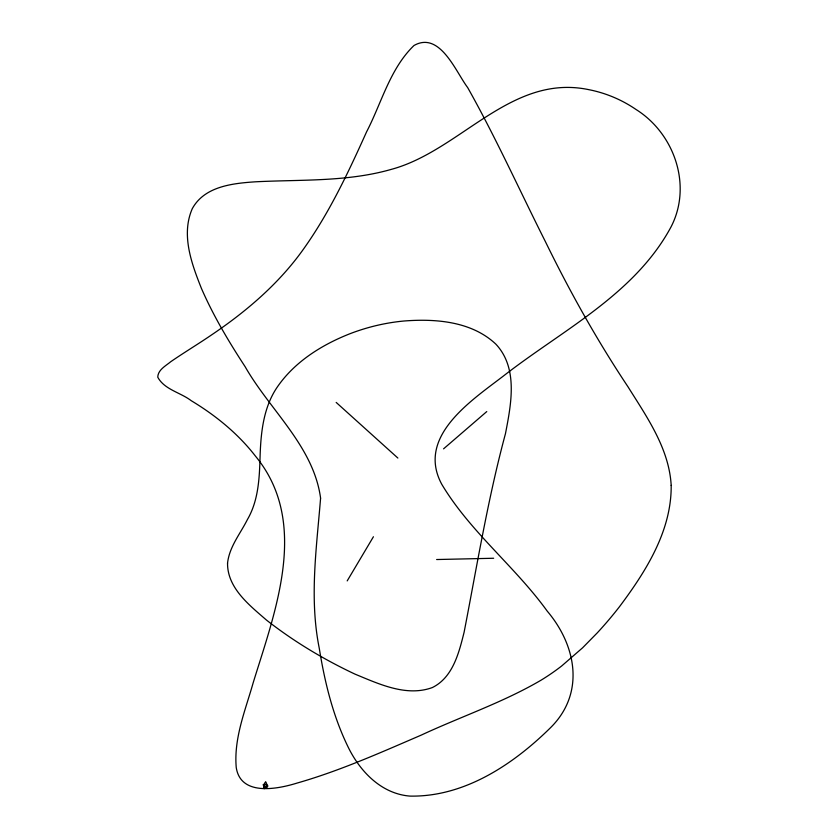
<?xml version="1.0" encoding="UTF-8"?>
<svg xmlns="http://www.w3.org/2000/svg" width="838" height="838" viewBox="0 0 838 838"><rect width="100%" height="100%" fill="white"/><g stroke="black" fill="none" stroke-linecap="round" stroke-linejoin="round"><path stroke-width="1.26" d="M266.075 786.222L265.929 787.029M266.107 786.086L266.212 785.635A4.504 4.504 0 0 0 266.327 785.059L266.254 784.661M263.771 788.38A3.562 3.562 0 0 1 263.939 787.741L264.242 786.285M265.143 782.283L264.934 782.723A4.703 4.703 0 0 1 264.169 784.043L263.436 784.567A8.726 8.726 0 0 0 263.153 784.745L263.321 785.038M263.855 786.243L263.844 786.872A1.707 1.707 0 0 0 264.085 787.102M347.194 580.902L373.423 536.749M443.564 448.843L486.763 411.584M265.51 788.149L264.515 788.548A2.105 2.105 0 0 1 264.096 788.642L263.792 788.39M266.128 787.877L266.274 787.814A2.881 2.881 0 0 0 267.636 786.442A1.383 1.383 0 0 0 267.793 785.95L267.249 784.714A9.187 9.187 0 0 1 266.851 784.033M436.629 559.533L493.655 558.255M336.185 402.429L397.872 458.051M266.4 783.142L266.191 782.713A4.389 4.389 0 0 0 265.656 781.77M263.918 786.18A1.32 1.32 0 0 0 264.012 785.698L264.012 785.541A1.676 1.676 0 0 1 264.085 785.08M264.106 785.007A1.519 1.519 0 0 1 265.447 784.41M265.457 784.347A1.173 1.173 0 0 1 266.086 784.462M265.856 787.081A1.048 1.048 0 0 1 265.604 787.825M265.437 787.793A3.247 3.247 0 0 1 264.211 787.154M263.425 785.143A1.77 1.77 0 0 1 264.316 786.264M671.186 485.401C671.647 530.946 645.805 571.516 619.471 606.722A396.594 396.594 0 0 1 597.253 632.889L582.557 647.847L561.659 665.99A221.787 221.787 0 0 1 541.128 680.142C503.051 702.474 460.921 716.605 421.022 735.209C380.347 752.702 339.746 770.887 297.081 783.069C277.399 789.187 240.684 796.414 236.243 767.545C233.645 738.33 245.377 710.289 253.202 682.698C275.283 610.871 310.091 522.189 255.318 455.945C237.887 433.497 215.481 415.302 191.221 400.69C180.631 392.53 164.3 389.565 157.764 377.184C157.921 369.83 165.725 365.892 170.701 361.744C184.234 352.421 198.344 343.968 211.899 334.687C245.565 311.946 277.064 285.213 301.188 252.301C328.192 215.24 347.833 173.55 366.562 131.891C381.573 103.022 389.963 68.643 414.003 45.493C439.929 30.817 455.862 71.953 467.646 87.54C495.887 137.694 519.529 190.247 545.402 241.627C569.871 291.729 597.117 340.458 628.039 386.873C646.978 417.177 669.101 448.498 671.186 485.401M227.548 563.188C227.297 587.983 249.378 605.183 266.39 620.005C293.688 641.405 323.646 659.38 355.019 674.14C378.933 683.955 406.409 697.101 432.398 687.537C452.991 677.324 458.962 652.729 464.095 632.281C477 565.88 487.821 499.029 505.471 433.634C511.086 404.419 518.439 368.228 495.855 344.135C471.595 321.279 435.54 318.534 403.885 321.017A200.292 200.292 0 0 0 376.367 325.553A205.792 205.792 0 0 0 349.844 333.775C321.373 344.994 293.949 362.205 276.634 388.015C263.624 407.697 260.964 431.821 260.136 454.835C259.466 476.832 258.827 499.93 247.44 519.497C240.307 533.743 229.298 546.837 227.548 563.188M320.587 498.149C316.575 548.021 309.212 598.311 319.247 648.172C324.851 682.928 333.335 717.59 349.205 749.203C361.314 772.846 382.243 793.921 409.992 796.1C464.011 797.148 512.814 764.769 550.011 728.201C585.217 693.99 576.691 645.899 547.224 611.122C514.982 566.457 470.139 531.795 441.773 484.301C415.543 435.666 473.355 399.401 505.628 374.303C563.681 329.439 635.036 293.803 671.018 226.941C692.439 185.659 674.485 133.609 636.042 109.495A126.716 126.716 0 0 0 588.538 89.603C510.761 73.503 460.397 150.735 391.356 169.36C347.121 182.045 300.727 179.458 255.265 181.815C232.493 183.365 204.462 186.35 192.279 208.672C180.903 234.713 191.556 263.582 201.392 288.324C213.355 315.821 228.743 341.642 245.136 366.698C269.93 410.253 313.622 446.403 320.587 498.149"/></g></svg>
